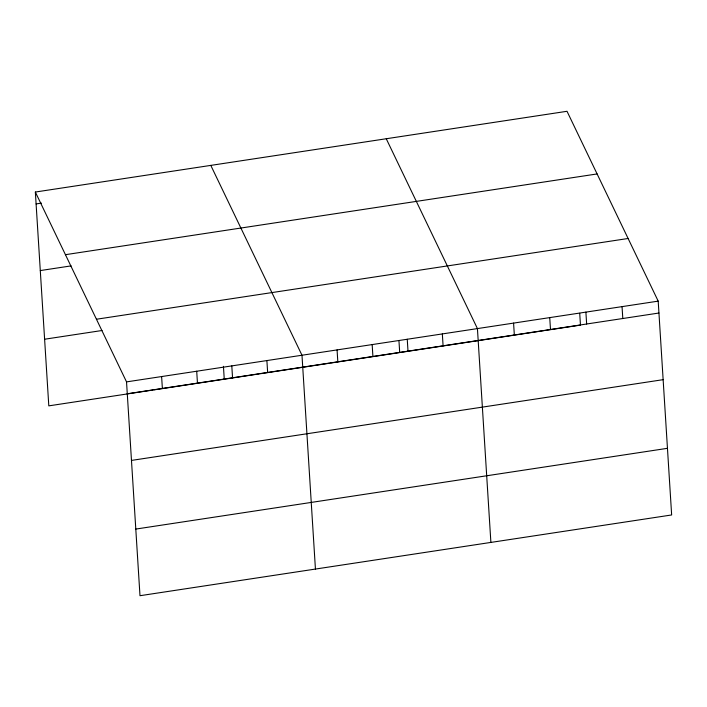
<?xml version="1.0" encoding="UTF-8"?>
<svg xmlns="http://www.w3.org/2000/svg" width="707" height="707" viewBox="0 0 707 707"><rect width="100%" height="100%" fill="white"/><g stroke="black" fill="none" stroke-linecap="round" stroke-linejoin="round"><path stroke-width="1.06" d="M35.35 192.039L567.014 111.291L658.199 301.138L671.65 514.961L139.986 595.709L126.535 381.886L35.35 192.039L48.801 405.862L153.012 390.034M36.101 203.925L41.413 203.121M65.442 254.688L597.106 173.94M40.29 270.569L71.124 265.885M96.444 319.237L628.108 238.489M44.612 339.227L102.029 330.505M126.535 381.886L658.199 301.138M127.278 393.772L658.942 313.024M154.073 389.875L259.345 373.888M260.406 373.729L329.524 363.23M330.584 363.062L399.702 352.572L398.96 340.747M400.763 352.404L544.31 330.602M545.38 330.443L580.465 325.114L579.722 313.289M131.475 460.416L663.139 379.668M135.788 529.075L667.461 448.318M386.252 138.749L477.428 328.587L490.888 542.41M210.801 165.394L301.986 355.241L315.437 569.064M622.045 306.626L622.796 318.512M585.891 312.114L586.642 324.009M549.737 317.611L550.488 329.497M513.582 323.099L514.334 334.985M442.343 333.925L443.086 345.811M407.25 339.254L408.001 351.14M372.165 344.583L372.907 356.469M337.071 349.912L337.822 361.798M266.892 360.57L267.644 372.456M231.799 365.899L232.55 377.785M223.439 366.314L224.252 379.217M196.714 371.228L197.456 383.114M161.62 376.557L162.371 388.443"/></g></svg>
